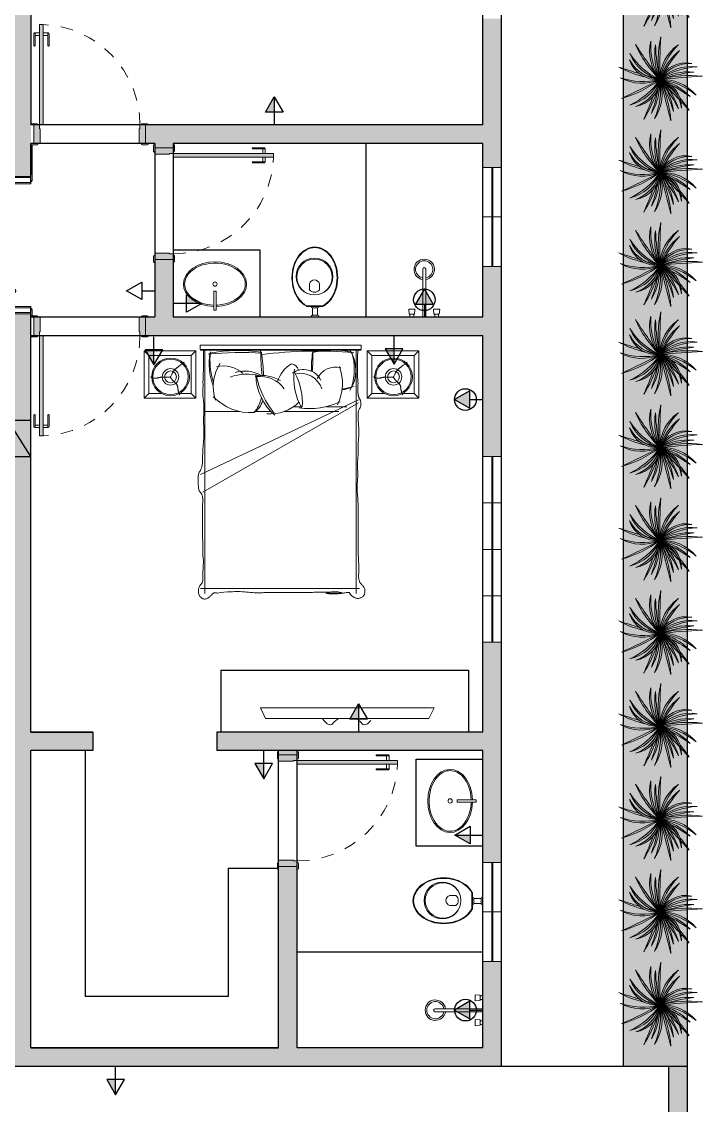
# Model space of a CAD drawing. Header units: inches. Extents: x 2 to 116, y 2 to 108.
# Drawn here: x 37.86 to 43.36, y 38.53 to 47.28 of the extents above; entities that cross this region are included whole.
import ezdxf

# ---------------------------------------------------------------- set-up
doc = ezdxf.new("R2010")
doc.units = ezdxf.units.IN
doc.header["$MEASUREMENT"] = 0
doc.linetypes.add('ACAD_ISO02W100', pattern=[15, 12, -3])
for name, color, linetype, lineweight in [('03.1 PAREDES', 250, 'Continuous', 25), ('04 ESQUADRIAS', 252, 'Continuous', 9), ('13 MOBÍLIA', 252, 'Continuous', 9), ('14 LOUÇAS - METAIS - BANCADAS', 252, 'Continuous', 9)]:
    doc.layers.add(name, color=color, linetype=linetype, lineweight=lineweight)
doc.layers.add('16.1 VEGETAÇÃO', color=7, linetype='Continuous', lineweight=9, true_color=0x87cb61)
doc.layers.add('PLANTA TUGS_TUES', color=7, linetype='Continuous')
doc.layers.add('TOMADAS', color=170, linetype='Continuous')

# ---------------------------------------------------------------- blocks, each defined once
blk = doc.blocks.new('PORTA 80 MADEIRA')
at = {"layer": '04 ESQUADRIAS'}
for p, q in [((-0.875, 0.01), (-0.915, 0.01)), ((-0.035, 0), (-0.05, 0)), ((-0.05, 0), (-0.05, -0.12)), ((-0.025, 0.01), (0.025, 0.01)), ((0, -0.15), (0, 0)), ((0.025, 0), (0, 0)), ((0.025, 0.01), (0.025, 0)), ((-0.925, 0), (-0.9, 0)), ((-0.9, 0), (-0.9, -0.15)), ((-0.85, 0), (-0.865, 0)), ((-0.85, -0.12), (-0.85, 0)), ((-0.925, -0.15), (-0.9, -0.15)), ((-0.875, -0.16), (-0.915, -0.16)), ((-0.865, -0.15), (-0.855, -0.15)), ((-0.855, -0.15), (-0.855, -0.12)), ((-0.855, -0.12), (-0.85, -0.12)), ((-0.045, -0.15), (-0.075, -0.15)), ((-0.075, -0.15), (-0.075, -0.96)), ((-0.05, -0.12), (-0.045, -0.12)), ((-0.045, -0.12), (-0.045, -0.15)), ((-0.045, -0.96), (-0.045, -0.15)), ((-0.045, -0.15), (-0.035, -0.15)), ((-0.025, -0.16), (0.025, -0.16)), ((0.025, -0.15), (0, -0.15)), ((0.025, -0.16), (0.025, -0.15)), ((-0.1215, -0.7923), (-0.1215, -0.8836)), ((-0.1115, -0.8923), (-0.1115, -0.7923)), ((-0.1115, -0.8723), (-0.075, -0.8723)), ((-0.0085, -0.8723), (-0.045, -0.8723)), ((-0.0085, -0.8923), (-0.0085, -0.7923)), ((0.0015, -0.7923), (0.0015, -0.8836)), ((-0.075, -0.8923), (-0.115, -0.8923)), ((-0.075, -0.96), (-0.045, -0.96)), ((-0.045, -0.8923), (-0.005, -0.8923))]:
    blk.add_line(p, q, dxfattribs=at)
for centre, radius, start, end in [((-0.915, 0), 0.01, 90, 180), ((-0.875, 0), 0.01, 0, 90), ((-0.025, 0), 0.01, 90, 180), ((-0.915, -0.15), 0.01, 180, 270), ((-0.875, -0.15), 0.01, 270, 0), ((-0.025, -0.15), 0.01, 180, 270), ((-0.1165, -0.7923), 0.005, 0, 180), ((-0.0035, -0.7923), 0.005, 0, 180), ((-0.1115, -0.883), 0.01, 176.47641, 249.80788), ((-0.0085, -0.883), 0.01, 290.19212, 3.52359)]:
    blk.add_arc(centre, radius, start, end, dxfattribs=at)
at = {"layer": '04 ESQUADRIAS', "linetype": 'ACAD_ISO02W100', "ltscale": 0.005}
blk.add_arc((-0.045, -0.1506), 0.81, 179.96071, 267.87776, dxfattribs=at)
blk = doc.blocks.new('JANELA 150')
at = {"layer": '04 ESQUADRIAS'}
for p, q in [((0, 0.15), (1.5, 0.15)), ((0, 0), (0, 0.15)), ((0.375, 0), (0.375, 0.15)), ((0.75, 0), (0.75, 0.15)), ((1.125, 0), (1.125, 0.15)), ((1.5, 0.15), (1.5, 0)), ((0, 0.08), (1.5, 0.08)), ((1.5, 0.07), (0, 0.07)), ((1.5, 0), (0, 0))]:
    blk.add_line(p, q, dxfattribs=at)
blk = doc.blocks.new('JANELA 80')
at = {"layer": '04 ESQUADRIAS'}
for p, q in [((0, 0.15), (0, 0)), ((0, 0.15), (0, 0)), ((0.8, 0.15), (0, 0.15)), ((0.4, 0.15), (0.4, 0)), ((0.8, 0.15), (0.8, 0)), ((0.8, 0.15), (0.8, 0)), ((0.8, 0.08), (0, 0.08)), ((0, 0.07), (0.8, 0.07)), ((0, 0), (0.8, 0))]:
    blk.add_line(p, q, dxfattribs=at)
blk = doc.blocks.new('PORTA CORRE 100X15')
at = {"layer": '04 ESQUADRIAS'}
for p, q in [((-0.7467, 0.1966), (0.2491, 0.1966)), ((-0.7467, 0.1966), (-0.7467, 0.1616)), ((0.1541, 0.2016), (0.2041, 0.2016)), ((0.1541, 0.1966), (0.1541, 0.2016)), ((0.1691, 0.2016), (0.1691, 0.2266)), ((0.1891, 0.2152), (0.1691, 0.2152)), ((0.1891, 0.2016), (0.1891, 0.2266)), ((0.2041, 0.1966), (0.2041, 0.2016)), ((0.2491, 0.1966), (0.2491, 0.1616)), ((-0.7467, 0.1616), (0.2491, 0.1616)), ((0, 0), (0, 0.15)), ((0, 0.15), (0.05, 0.15)), ((0.05, 0), (0.05, 0.15)), ((0.1541, 0.1566), (0.1541, 0.1616)), ((0.1541, 0.1566), (0.2041, 0.1566)), ((0.1691, 0.1566), (0.1691, 0.1316)), ((0.1891, 0.143), (0.1691, 0.143)), ((0.1891, 0.1566), (0.1891, 0.1316)), ((0.2041, 0.1566), (0.2041, 0.1616)), ((1.05, 0.15), (1.065, 0.15)), ((1.05, 0), (1.05, 0.15)), ((1.075, 0.16), (1.125, 0.16)), ((1.1, 0), (1.1, 0.15)), ((1.125, 0.15), (1.1, 0.15)), ((1.125, 0.16), (1.125, 0.15)), ((-0.025, -0.01), (-0.025, 0)), ((-0.025, 0), (0, 0)), ((0.05, 0), (0.035, 0)), ((1.05, 0), (1.065, 0)), ((1.125, 0), (1.1, 0)), ((1.125, -0.01), (1.125, 0)), ((0.025, -0.01), (-0.025, -0.01)), ((1.075, -0.01), (1.125, -0.01))]:
    blk.add_line(p, q, dxfattribs=at)
for centre, start, end in [((0.1791, 0.2266), 0.2372, 179.7628), ((0.1791, 0.1316), 180.2372, 359.7628), ((1.075, 0.15), 90, 180), ((0.025, 0), 270, 0), ((1.075, 0), 180, 270)]:
    blk.add_arc(centre, 0.01, start, end, dxfattribs=at)
blk = doc.blocks.new('CAMA CASA')
at = {"layer": '13 MOBÍLIA'}
for p, q in [((-0.6374, 1.9636), (0.6467, 1.9636)), ((-0.6117, 0.0381), (-0.6117, 2.0046)), ((0.6117, 0.0381), (0.6117, 2.0046)), ((-0.6304, 0.4637), (0.6274, 1.1849)), ((-0.6304, 0.4412), (0.6467, 1.0432)), ((-0.4702, 0.5335), (-0.0332, 0.5335)), ((0.0781, 0.5335), (0.1992, 0.5335)), ((0.3313, 0.5335), (0.6117, 0.5335)), ((-0.5364, 0.4954), (-0.371, 0.4954)), ((-0.1662, 0.4954), (-0.1111, 0.4954)), ((-0.6498, 0.0381), (0.6498, 0.0381))]:
    blk.add_line(p, q, dxfattribs=at)
blk.add_lwpolyline([(0.6208, 0.0381), (0.622, 0.0644), (0.6226, 0.086), (0.6229, 0.1066), (0.623, 0.1263), (0.623, 0.1449), (0.6229, 0.1626), (0.6228, 0.1793), (0.6229, 0.1949), (0.623, 0.2095), (0.6234, 0.223), (0.6238, 0.2356), (0.6242, 0.2472), (0.6247, 0.2579), (0.6252, 0.2678), (0.6255, 0.2768), (0.6258, 0.285), (0.6259, 0.2925), (0.626, 0.2994), (0.6259, 0.3059), (0.6258, 0.312), (0.6257, 0.318), (0.6257, 0.324), (0.6257, 0.3301), (0.6258, 0.3365), (0.6261, 0.3434), (0.6264, 0.3507), (0.6268, 0.3584), (0.6272, 0.3665), (0.6274, 0.3749), (0.6275, 0.3836), (0.6273, 0.3927), (0.6269, 0.402), (0.6261, 0.4116), (0.6251, 0.4215), (0.6239, 0.4317), (0.6227, 0.4424), (0.6214, 0.4535), (0.6203, 0.4651), (0.6194, 0.4772), (0.6188, 0.49), (0.6186, 0.5034), (0.6187, 0.5173), (0.619, 0.5316), (0.6195, 0.5463), (0.62, 0.5611), (0.6205, 0.5759), (0.6209, 0.5907), (0.621, 0.6054), (0.6209, 0.6197), (0.6205, 0.6339), (0.62, 0.6479), (0.6195, 0.662), (0.619, 0.6761), (0.6187, 0.6905), (0.6186, 0.7051), (0.6188, 0.7202), (0.6194, 0.7357), (0.6203, 0.7516), (0.6215, 0.7678), (0.6227, 0.784), (0.624, 0.8003), (0.6253, 0.8165), (0.6265, 0.8324), (0.6274, 0.8479), (0.6281, 0.8629), (0.6285, 0.8774), (0.6288, 0.8913), (0.629, 0.9046), (0.6292, 0.9172), (0.6295, 0.929), (0.63, 0.9401), (0.6306, 0.9504), (0.6316, 0.9598), (0.6328, 0.9684), (0.6343, 0.9763), (0.636, 0.9834), (0.6379, 0.9899), (0.64, 0.9957), (0.6422, 1.001), (0.6446, 1.0056), (0.647, 1.0099), (0.6495, 1.0137), (0.652, 1.0175), (0.6544, 1.0212), (0.6567, 1.0252), (0.6588, 1.0295), (0.6607, 1.0344), (0.6623, 1.04), (0.6635, 1.0465), (0.6644, 1.0537), (0.6651, 1.0617), (0.6654, 1.0702), (0.6656, 1.0791), (0.6655, 1.0884), (0.6653, 1.098), (0.665, 1.1076), (0.6645, 1.1172), (0.6639, 1.1267), (0.6632, 1.136), (0.6623, 1.1448), (0.6612, 1.1531), (0.6598, 1.1608), (0.6583, 1.1677), (0.6564, 1.1736), (0.6542, 1.1785), (0.6519, 1.1826), (0.6493, 1.1861), (0.6467, 1.1892), (0.644, 1.1921), (0.6414, 1.1951), (0.6389, 1.1983), (0.6365, 1.202), (0.6345, 1.2064), (0.6326, 1.2114), (0.6311, 1.2169), (0.6298, 1.223), (0.6288, 1.2294), (0.628, 1.2361), (0.6276, 1.2431), (0.6274, 1.2503), (0.6276, 1.2576), (0.6279, 1.265), (0.6284, 1.2725), (0.6289, 1.28), (0.6294, 1.2877), (0.6297, 1.2954), (0.6298, 1.4344), (0.6296, 1.4422), (0.629, 1.4501), (0.6281, 1.6881), (0.627, 1.6962), (0.6259, 1.7045), (0.6248, 1.713), (0.6238, 1.7218), (0.623, 1.7309), (0.6226, 1.7404), (0.6226, 1.7502), (0.623, 1.7603), (0.6236, 1.7706), (0.6244, 1.7809), (0.6253, 1.7911), (0.6261, 1.841), (0.6269, 1.8506), (0.6274, 1.8598), (0.6277, 1.8683), (0.6278, 1.8763), (0.6278, 1.8837), (0.6278, 1.8905), (0.628, 1.8968), (0.6285, 1.9025), (0.6293, 1.9077), (0.6306, 1.9124), (0.6325, 1.9166), (0.6349, 1.9204), (0.6377, 1.924), (0.6407, 1.9275), (0.6439, 1.9311), (0.6471, 1.9348), (0.6502, 1.9389), (0.6532, 1.9435), (0.6558, 1.9486), (0.6581, 1.9542), (0.6601, 1.9603), (0.6615, 1.9668), (0.6626, 1.9735), (0.663, 1.9804), (0.663, 1.9874), (0.6623, 1.9945), (0.661, 2.0015), (0.659, 2.0083), (0.6565, 2.0149), (0.6534, 2.0211), (0.6499, 2.0269), (0.6458, 2.0322), (0.6414, 2.0368), (0.6365, 2.0406), (0.6314, 2.0436), (0.6259, 2.0458), (0.6203, 2.0472), (0.6146, 2.0479), (0.6088, 2.0479), (0.6032, 2.0473), (0.5978, 2.0461), (0.5926, 2.0444), (0.5877, 2.0421), (0.5832, 2.0394), (0.5789, 2.0364), (0.5749, 2.0331), (0.5712, 2.0296), (0.5676, 2.0259), (0.5642, 2.0223), (0.5609, 2.0186), (0.5577, 2.015), (0.5546, 2.0116), (0.5515, 2.0085), (0.5483, 2.0056), (0.545, 2.0031), (0.5416, 2.0009), (0.538, 1.9993), (0.5341, 1.9982), (0.5299, 1.9977), (0.5255, 1.9977), (0.5208, 1.9981), (0.5159, 1.9988), (0.5109, 1.9998), (0.5057, 2.0008), (0.4872, 1.9944), (0.4292, 1.9905), (0.4157, 1.9901), (0.4017, 1.9894), (0.3872, 1.9888), (0.3722, 1.9882), (0.3568, 1.9878), (0.341, 1.9877), (0.3247, 1.988), (0.308, 1.9889), (0.2912, 1.9901), (0.2744, 1.9917), (0.2578, 1.9934), (0.2418, 1.9951), (0.2264, 1.9966), (0.2119, 1.9979), (0.1986, 1.9987), (0.1866, 1.9991), (0.1756, 1.999), (0.1653, 1.9985), (0.1554, 1.9978), (0.1457, 1.9969), (0.1357, 1.996), (-0.2474, 1.9952), (-0.2587, 1.9945), (-0.2711, 1.994), (-0.2845, 1.9937), (-0.2985, 1.9935), (-0.3131, 1.9934), (-0.3279, 1.9934), (-0.3428, 1.9933), (-0.3575, 1.9932), (-0.3719, 1.9928), (-0.3857, 1.9924), (-0.3988, 1.9918), (-0.4114, 1.9912), (-0.4233, 1.9906), (-0.4346, 1.9903), (-0.4453, 1.9902), (-0.4553, 1.9905), (-0.4647, 1.9912), (-0.4734, 1.9925), (-0.4817, 1.9942), (-0.4896, 1.9961), (-0.4973, 1.9982), (-0.3649, 2.0003), (-0.3726, 2.0022), (-0.3806, 2.0039), (-0.389, 2.0052), (-0.3979, 2.0059), (-0.4453, 2.0062), (-0.4549, 2.006), (-0.4646, 2.0055), (-0.4742, 2.0046), (-0.4836, 2.0035), (-0.4926, 2.0023), (-0.5012, 2.0009), (-0.5091, 1.9995), (-0.5164, 1.9981), (-0.523, 1.9968), (-0.529, 1.9957), (-0.5345, 1.9948), (-0.5393, 1.9943), (-0.5436, 1.9941), (-0.5473, 1.9945), (-0.5504, 1.9953), (-0.5531, 1.9967), (-0.5555, 1.9984), (-0.5576, 2.0006), (-0.5596, 2.0029), (-0.5615, 2.0055), (-0.5634, 2.0083), (-0.5655, 2.0111), (-0.5679, 2.0139), (-0.5704, 2.0167), (-0.5733, 2.0195), (-0.5763, 2.0222), (-0.5796, 2.0249), (-0.5831, 2.0275), (-0.5868, 2.0301), (-0.5907, 2.0325), (-0.5948, 2.0349), (-0.5992, 2.0371), (-0.6036, 2.0391), (-0.6083, 2.0407), (-0.6131, 2.0421), (-0.618, 2.043), (-0.6231, 2.0434), (-0.6283, 2.0433), (-0.6335, 2.0426), (-0.6388, 2.0413), (-0.6441, 2.0396), (-0.6492, 2.0374), (-0.6541, 2.0349), (-0.6587, 2.032), (-0.663, 2.0289), (-0.6669, 2.0256), (-0.6703, 2.0221), (-0.6731, 2.0184), (-0.6756, 2.0145), (-0.6775, 2.0105), (-0.6791, 2.0062), (-0.6802, 2.0017), (-0.681, 1.9969), (-0.6814, 1.9918), (-0.6814, 1.9864), (-0.6811, 1.9808), (-0.6804, 1.9752), (-0.6793, 1.9695), (-0.6778, 1.9639), (-0.676, 1.9586), (-0.6738, 1.9535), (-0.6712, 1.9488), (-0.6682, 1.9446), (-0.6649, 1.9408), (-0.6613, 1.9372), (-0.6577, 1.9338), (-0.654, 1.9302), (-0.6504, 1.9266), (-0.647, 1.9226), (-0.6438, 1.9183), (-0.641, 1.9134), (-0.6385, 1.908), (-0.6363, 1.9023), (-0.6345, 1.8964), (-0.633, 1.8903), (-0.6318, 1.8842), (-0.631, 1.8781), (-0.6304, 1.8721), (-0.6302, 1.8664), (-0.6301, 1.8608), (-0.6303, 1.8551), (-0.6306, 1.8492), (-0.6309, 1.8431), (-0.6312, 1.7964), (-0.6314, 1.7892), (-0.6315, 1.7811), (-0.6314, 1.7722), (-0.6311, 1.7625), (-0.6307, 1.7521), (-0.6302, 1.741), (-0.6296, 1.7293), (-0.629, 1.7171), (-0.6284, 1.7045), (-0.6277, 1.6915), (-0.6272, 1.4483), (-0.6266, 1.435), (-0.6261, 1.2904), (-0.6255, 1.2772), (-0.625, 1.2641), (-0.6243, 1.2513), (-0.6237, 1.239), (-0.6229, 1.2273), (-0.6221, 1.2161), (-0.6212, 1.2054), (-0.6203, 1.1952), (-0.6195, 1.1852), (-0.6188, 1.1753), (-0.6183, 1.1655), (-0.618, 1.1554), (-0.6181, 1.1452), (-0.6184, 1.1345), (-0.6191, 1.1235), (-0.6199, 1.1122), (-0.6208, 1.1007), (-0.6217, 1.089), (-0.6225, 1.0772), (-0.6231, 1.0653), (-0.6234, 1.0534), (-0.6235, 1.0416), (-0.6233, 1.0297), (-0.6229, 1.018), (-0.6224, 1.0062), (-0.6219, 0.9944), (-0.6215, 0.9826), (-0.6213, 0.9708), (-0.6213, 0.959), (-0.6217, 0.9471), (-0.6223, 0.9352), (-0.6231, 0.9234), (-0.624, 0.9117), (-0.625, 0.9003), (-0.6259, 0.8891), (-0.6267, 0.8782), (-0.6272, 0.8677), (-0.6275, 0.8577), (-0.6275, 0.848), (-0.6274, 0.8385), (-0.6272, 0.8292), (-0.627, 0.8199), (-0.6269, 0.8105), (-0.6269, 0.8009), (-0.6272, 0.791), (-0.6277, 0.7808), (-0.6285, 0.7701), (-0.6294, 0.7592), (-0.6303, 0.7479), (-0.6311, 0.7363), (-0.6319, 0.7245), (-0.6324, 0.7125), (-0.6326, 0.7003), (-0.6324, 0.688), (-0.6319, 0.6756), (-0.6311, 0.6631), (-0.6302, 0.6507), (-0.6292, 0.6384), (-0.6283, 0.6262), (-0.6274, 0.6143), (-0.6267, 0.6027), (-0.6262, 0.5914), (-0.626, 0.5806), (-0.626, 0.5702), (-0.6263, 0.5605), (-0.6269, 0.5514), (-0.6278, 0.5431), (-0.629, 0.5357), (-0.6304, 0.5292), (-0.6322, 0.5236), (-0.6341, 0.5188), (-0.6362, 0.5147), (-0.6384, 0.5109), (-0.6405, 0.5072), (-0.6426, 0.5036), (-0.6444, 0.4997), (-0.646, 0.4954), (-0.6472, 0.4904), (-0.6481, 0.485), (-0.6486, 0.4792), (-0.6489, 0.4733), (-0.6487, 0.4673), (-0.6483, 0.4615), (-0.6476, 0.4559), (-0.6465, 0.4508), (-0.6452, 0.4463), (-0.6436, 0.4422), (-0.6418, 0.4385), (-0.6399, 0.4351), (-0.638, 0.4317), (-0.6361, 0.4284), (-0.6343, 0.425), (-0.6326, 0.4213), (-0.6311, 0.4173), (-0.6297, 0.4131), (-0.6286, 0.4086), (-0.6276, 0.4039), (-0.6268, 0.3992), (-0.6261, 0.3945), (-0.6255, 0.3899), (-0.6251, 0.3854), (-0.6247, 0.381), (-0.6244, 0.3768), (-0.6243, 0.3725), (-0.6242, 0.3682), (-0.6242, 0.3637), (-0.6242, 0.3588), (-0.6243, 0.3536), (-0.6245, 0.3478), (-0.6247, 0.3415), (-0.625, 0.3347), (-0.6252, 0.3275), (-0.6254, 0.3201), (-0.6255, 0.3126), (-0.6255, 0.305), (-0.6254, 0.2976), (-0.6251, 0.2904), (-0.6246, 0.2835), (-0.6239, 0.2769), (-0.6232, 0.2703), (-0.6224, 0.2638), (-0.6217, 0.2572), (-0.6211, 0.2504), (-0.6205, 0.2433), (-0.6202, 0.2357), (-0.6201, 0.2275), (-0.6202, 0.2189), (-0.6205, 0.2098), (-0.6208, 0.2002), (-0.6211, 0.1903), (-0.6213, 0.18), (-0.6214, 0.1693), (-0.6213, 0.1584), (-0.621, 0.1472), (-0.6206, 0.1353), (-0.6204, 0.1227), (-0.6204, 0.1088), (-0.6209, 0.0935), (-0.6221, 0.0764), (-0.6242, 0.0572), (-0.6268, 0.0381)], dxfattribs=at)
blk.add_lwpolyline([(-0.6498, 0.0343), (0.6498, 0.0343), (0.6498, 0), (-0.6498, 0)], close=True, dxfattribs=at)
for centre, radius, start, end in [((0.0816, 0.2304), 0.3241, 84.77713, 135.47164), ((-0.2382, 0.2322), 0.4368, 0.94241, 49.26055), ((-0.5504, 0.0735), 0.7669, 13.53739, 38.30473), ((0.3013, 0.4093), 0.1607, 123.29648, 166.31515), ((0.4132, 0.3656), 0.2663, 138.03637, 167.06123), ((0.2359, 0.1126), 0.4316, 44.70035, 92.74111), ((-0.116, 0.3077), 0.3846, 153.49737, 200.69743), ((-0.2395, -0.0542), 0.565, 80.93942, 115.21906), ((0.3182, 0.4618), 0.4947, 175.85031, 208.95445), ((-0.5753, 0.2667), 0.4687, 350.80231, 31.34581), ((0.2013, 0.334), 0.3424, 326.54879, 18.54755), ((-0.3174, 0.2002), 0.2916, 146.16641, 212.49004), ((-0.9723, 2.404), 2.1048, 280.37605, 283.02517), ((-0.4829, 0.1444), 0.214, 93.87998, 115.06768), ((-0.1573, 0.4116), 0.1863, 199.16577, 281.95874), ((0.1677, 0.4979), 0.2468, 216.71453, 276.37267), ((-0.0991, 0.1919), 0.4965, 162.85913, 196.07365), ((-0.447, 0.3472), 0.1713, 256.50973, 332.29583), ((-0.1864, 0.352), 0.1561, 206.15787, 305.83294), ((-0.2103, 0.3587), 0.2423, 300.2878, 344.59824), ((0.1483, 0.5279), 0.2837, 238.73674, 281.33328), ((-0.0451, 0.1166), 0.615, 353.99516, 17.41585), ((0.0423, 0.1436), 0.5341, 351.25666, 20.07697), ((1.9229, 0.045), 2.185, 175.61459, 179.89372), ((-1.3777, 0.2076), 1.129, 352.44671, 0.06059), ((-0.0711, 0.2283), 0.0806, 201.67931, 257.8243), ((1.2692, 0.2449), 1.1307, 179.94785, 189.61979), ((-1.2891, 0.0516), 1.4495, 359.60408, 7.70691), ((0.2894, 0.4724), 0.2647, 239.74761, 286.63396), ((0.2691, 0.6305), 0.3979, 255.13657, 290.11085), ((0.4605, 0.3983), 0.2317, 227.12989, 284.27627), ((-0.2941, 3.5194), 3.473, 265.10279, 277.3599), ((-0.4276, 0.7277), 0.6895, 257.55299, 284.19388), ((0.3131, 2.5976), 2.5401, 266.32405, 276.09743), ((0.3418, 1.3791), 1.3363, 261.94004, 279.83985)]:
    blk.add_arc(centre, radius, start, end, dxfattribs=at)
blk = doc.blocks.new('CRIADO MUDO COM ABAJUR PEQUENO')
at = {"layer": '13 MOBÍLIA'}
for p, q in [((-0.4192, 0.3811), (-0.3811, 0.343)), ((-0.0381, 0.343), (0, 0.3811)), ((-0.4192, 0), (-0.3811, 0.0381)), ((0, 0), (-0.0381, 0.0381))]:
    blk.add_line(p, q, dxfattribs=at)
blk.add_lwpolyline([(0, 0), (0, 0.3811), (-0.4192, 0.3811), (-0.4192, 0)], close=True, dxfattribs=at)
for points in [[(-0.2118, 0.2088), (-0.2157, 0.216), (-0.2195, 0.2223), (-0.2233, 0.2277), (-0.227, 0.2324), (-0.2306, 0.2365), (-0.2342, 0.2402), (-0.2376, 0.2434), (-0.2409, 0.2463), (-0.244, 0.2491), (-0.2469, 0.2517), (-0.2497, 0.2541), (-0.2524, 0.2565), (-0.2548, 0.2589), (-0.2571, 0.2612), (-0.2592, 0.2635), (-0.2611, 0.2658), (-0.2628, 0.2682), (-0.2643, 0.2706), (-0.2657, 0.2731), (-0.267, 0.2756), (-0.268, 0.2781), (-0.269, 0.2806), (-0.2698, 0.2832), (-0.2705, 0.2858), (-0.2711, 0.2883), (-0.2716, 0.2909), (-0.272, 0.2934), (-0.2724, 0.296), (-0.2727, 0.2986), (-0.273, 0.3011), (-0.2733, 0.3037), (-0.2736, 0.3063), (-0.2739, 0.3088), (-0.2743, 0.3114), (-0.2747, 0.314), (-0.2752, 0.3167), (-0.2758, 0.3195), (-0.2764, 0.3224), (-0.2771, 0.3254), (-0.2779, 0.3285), (-0.2788, 0.3318), (-0.2798, 0.3351), (-0.2809, 0.3385), (-0.2822, 0.3418), (-0.2836, 0.3451), (-0.285, 0.3481), (-0.2867, 0.3509), (-0.2884, 0.3533)], [(-0.2876, 0.343), (-0.3811, 0.343), (-0.3811, 0.0381), (-0.0381, 0.0381), (-0.0381, 0.343), (-0.1403, 0.343)], [(-0.2093, 0.2154), (-0.2126, 0.2087), (-0.2157, 0.2027), (-0.2186, 0.1974), (-0.2213, 0.1927), (-0.2237, 0.1885), (-0.226, 0.1847), (-0.2281, 0.1812), (-0.2301, 0.178), (-0.232, 0.1749), (-0.2337, 0.172), (-0.2354, 0.1692), (-0.2371, 0.1665), (-0.2387, 0.1639), (-0.2403, 0.1614), (-0.242, 0.1589), (-0.2438, 0.1566), (-0.2456, 0.1542), (-0.2476, 0.152), (-0.2496, 0.1497), (-0.2518, 0.1475), (-0.254, 0.1453), (-0.2563, 0.1432), (-0.2587, 0.1411), (-0.2612, 0.139), (-0.2637, 0.1369), (-0.2664, 0.1348), (-0.2691, 0.1327), (-0.272, 0.1306), (-0.2751, 0.1284), (-0.2783, 0.1261), (-0.2817, 0.1238), (-0.2852, 0.1213), (-0.289, 0.1188), (-0.2931, 0.116), (-0.2974, 0.113), (-0.3021, 0.1096), (-0.3071, 0.1059), (-0.3126, 0.1016), (-0.3184, 0.0968), (-0.3247, 0.0914)], [(-0.2187, 0.2123), (-0.2114, 0.2117), (-0.2051, 0.2114), (-0.1994, 0.2112), (-0.1944, 0.2112), (-0.19, 0.2113), (-0.186, 0.2114), (-0.1823, 0.2115), (-0.1788, 0.2116), (-0.1754, 0.2116), (-0.1722, 0.2115), (-0.169, 0.2115), (-0.1659, 0.2114), (-0.1629, 0.2113), (-0.16, 0.2112), (-0.1571, 0.2111), (-0.1543, 0.2111), (-0.1515, 0.2112), (-0.1488, 0.2112), (-0.1462, 0.2114), (-0.1435, 0.2116), (-0.1409, 0.2118), (-0.1382, 0.2121), (-0.1356, 0.2124), (-0.1329, 0.2128), (-0.1303, 0.2133), (-0.1276, 0.2138), (-0.1248, 0.2143), (-0.1221, 0.2149), (-0.1193, 0.2156), (-0.1166, 0.2162), (-0.1138, 0.2169), (-0.111, 0.2177), (-0.1082, 0.2184), (-0.1054, 0.2192), (-0.1026, 0.2198), (-0.0996, 0.2204), (-0.0966, 0.2208), (-0.0934, 0.221), (-0.0901, 0.2209), (-0.0865, 0.2205), (-0.0828, 0.2198), (-0.0789, 0.2188), (-0.0748, 0.2176), (-0.0705, 0.2162), (-0.066, 0.2147), (-0.0615, 0.2131), (-0.0568, 0.2115), (-0.052, 0.21)]]:
    blk.add_lwpolyline(points, dxfattribs=at)
for radius in [0.1524, 0.1429, 0.0667, 0.0476]:
    blk.add_circle((-0.214, 0.2095), radius, dxfattribs=at)
blk = doc.blocks.new("TV 58''")
at = {"layer": '13 MOBÍLIA'}
for p, q in [((-0.6595, -0.062), (-0.702, -0.1474)), ((0.6595, -0.062), (-0.6595, -0.062)), ((-0.163, -0.0171), (-0.1909, -0.0457)), ((-0.1381, -0.0088), (-0.163, -0.0171)), ((-0.1268, -0.0118), (-0.1381, -0.0088)), ((-0.1064, -0.0352), (-0.1268, -0.0118)), ((-0.0734, -0.062), (-0.1064, -0.0352)), ((0.0716, -0.062), (0.1046, -0.0352)), ((0.1046, -0.0352), (0.125, -0.0118)), ((0.125, -0.0118), (0.1363, -0.0088)), ((0.1363, -0.0088), (0.1612, -0.0171)), ((0.1612, -0.0171), (0.1891, -0.0457)), ((0.1891, -0.0457), (0.2011, -0.062)), ((0.7016, -0.1474), (0.6595, -0.062)), ((-0.702, -0.1474), (0.7016, -0.1474))]:
    blk.add_line(p, q, dxfattribs=at)
blk = doc.blocks.new('VASO SANITARIO')
at = {"layer": '14 LOUÇAS - METAIS - BANCADAS'}
for p, q in [((-0.036, 0.2155), (-0.036, 0.2635)), ((-0.036, 0.2155), (-0.036, 0.2635)), ((0.044, 0.2635), (0.044, 0.2155)), ((0.044, 0.2635), (0.044, 0.2155)), ((-0.0633, 0.08), (0.0633, 0.08)), ((-0.0628, 0.0855), (0.063, 0.0855)), ((-0.02, 0.07), (0.02, 0.07)), ((-0.02, 0.07), (-0.02, 0.01)), ((-0.02, 0.01), (0.02, 0.01)), ((0.02, 0.07), (0.02, 0.01))]:
    blk.add_line(p, q, dxfattribs=at)
for points in [[(0.0633, 0.08, 0.01216), (0.0693, 0.0832, 0.106149), (0.1323, 0.1382, 0.085506), (0.1717, 0.2158, 0.075048), (0.1865, 0.3136, 0.075048), (0.1717, 0.4115, 0.085506), (0.1323, 0.489, 0.106149), (0.0693, 0.5441, 0.127424), (0.0015, 0.5617, 0.127424), (-0.0663, 0.5441, 0.106149), (-0.1293, 0.489, 0.085506), (-0.1688, 0.4115, 0.075048), (-0.1835, 0.3136)], [(0.063, 0.0855, 0.008048), (0.0669, 0.0875, 0.106149), (0.1283, 0.1412, 0.085506), (0.1669, 0.2173, 0.075048), (0.1815, 0.3136, 0.075048), (0.1669, 0.41, 0.085506), (0.1283, 0.486, 0.106149), (0.0669, 0.5397, 0.127424), (0.0015, 0.5567, 0.127424), (-0.0639, 0.5397, 0.106149), (-0.1253, 0.486, 0.085506), (-0.164, 0.41, 0.075048), (-0.1785, 0.3136)], [(-0.1835, 0.3136, 0.075048), (-0.1688, 0.2158, 0.085506), (-0.1293, 0.1382, 0.10416), (-0.0633, 0.08, 0.10416)], [(-0.1785, 0.3136, 0.075048), (-0.164, 0.2173, 0.085506), (-0.1253, 0.1412, 0.101413), (-0.0628, 0.0855, 0.101413)]]:
    blk.add_lwpolyline(points, format="xyb", dxfattribs=at)
for centre, radius in [((0.004, 0.3237), 0.1485), ((0.004, 0.3187), 0.1435)]:
    blk.add_circle(centre, radius, dxfattribs=at)
for centre, radius, start, end in [((0.004, 0.2545), 0.041, 12.68038, 167.31962), ((0.004, 0.2545), 0.041, 12.68038, 167.31962), ((0.004, 0.2455), 0.05, 216.8699, 323.1301), ((0.004, 0.2455), 0.05, 216.8699, 323.1301), ((-0.02, 0.08), 0.01, 180, 270), ((-0.02, 0), 0.01, 90, 180), ((0.02, 0.08), 0.01, 270, 360), ((0.02, 0), 0.01, 360, 90)]:
    blk.add_arc(centre, radius, start, end, dxfattribs=at)
blk = doc.blocks.new('CUBA COMUM BANH. GRANDE')
at = {"layer": '14 LOUÇAS - METAIS - BANCADAS'}
for p, q in [((-0.2076, -0.0097), (-0.2076, 0.0097)), ((-0.2076, 0.0097), (-0.054, 0.0097)), ((-0.054, 0.0097), (-0.054, -0.0097)), ((-0.054, -0.0097), (-0.2076, -0.0097))]:
    blk.add_line(p, q, dxfattribs=at)
blk.add_circle((-0.2652, 0), 0.017, dxfattribs=at)
blk.add_ellipse((-0.2652, 0), major_axis=(0, -0.255), ratio=0.705882, start_param=1.608774, end_param=7.816004, dxfattribs=at)
blk.add_open_spline([(-0.0955, 0.0097), (-0.0978, 0.08), (-0.1219, 0.1488), (-0.1901, 0.2265), (-0.2278, 0.245), (-0.2652, 0.245), (-0.3018, 0.245), (-0.3386, 0.2273), (-0.413, 0.1453), (-0.4393, 0.0617), (-0.4301, -0.1012), (-0.3947, -0.1775), (-0.2967, -0.2538), (-0.2364, -0.2544), (-0.1376, -0.1804), (-0.1015, -0.1049), (-0.0957, -0.0189), (-0.0955, -0.0143), (-0.0954, -0.0097)], degree=3, knots=[4.751655, 4.751655, 4.751655, 4.751655, 5.606074, 5.606074, 6.283185, 6.283185, 6.283185, 6.944976, 6.944976, 7.933832, 7.933832, 8.922689, 8.922689, 9.911546, 9.911546, 10.900403, 10.900403, 10.956555, 10.956555, 10.956555, 10.956555], dxfattribs=at)
blk = doc.blocks.new('CHUVEIRO AF E AQ')
at = {"layer": '14 LOUÇAS - METAIS - BANCADAS'}
for p, q in [((-0.0122, 0.38), (-0.0122, 0)), ((0.0122, 0.38), (0.0122, 0)), ((-0.1252, 0.0574), (-0.0754, 0.0575)), ((-0.1218, 0.0175), (-0.1252, 0.0574)), ((-0.1218, 0.0175), (-0.0782, 0.0175)), ((-0.115, 0.0175), (-0.115, 0.0004)), ((-0.085, 0.0175), (-0.085, 0.0004)), ((-0.0782, 0.0175), (-0.0754, 0.0575)), ((0.0782, 0.0175), (0.0754, 0.0575)), ((0.1252, 0.0574), (0.0754, 0.0575)), ((0.1218, 0.0175), (0.0782, 0.0175)), ((0.085, 0.0175), (0.085, 0.0004)), ((0.115, 0.0175), (0.115, 0.0004)), ((0.1218, 0.0175), (0.1252, 0.0574))]:
    blk.add_line(p, q, dxfattribs=at)
for centre, radius, start, end in [((0, 0.3778), 0.0825, 278.48007, 261.51993), ((0, 0.3778), 0.0693, 280.11803, 259.88197), ((0, 0.38), 0.0122, 0, 180)]:
    blk.add_arc(centre, radius, start, end, dxfattribs=at)
blk = doc.blocks.new('VEGETAÇAO 02')
at = {"layer": '16.1 VEGETAÇÃO'}
blk.add_circle((0, 0), 0.000151, dxfattribs=at)
for centre, radius, start, end in [((0.6318, 0.6464), 0.9039, 203.65963, 225.64738), ((5.1441, 3.7661), 6.3754, 213.1083, 216.20694), ((0.2754, 0.2267), 0.3567, 166.38548, 219.4367), ((0.483, 0.2743), 0.5554, 176.24948, 209.58142), ((0.4476, 0.1954), 0.4884, 170.05737, 203.55854), ((1.3855, 0.3075), 1.4192, 181.12172, 192.50583), ((0.8912, 0.1519), 0.904, 167.68199, 189.66593), ((6.3753, 0.0256), 6.3754, 177.12996, 180.22861), ((0.3566, -0.0098), 0.3567, 125.35788, 178.40924), ((0.5444, -0.1101), 0.5554, 135.22188, 168.55389), ((0.0897, 0.3452), 0.3567, 202.36381, 255.41506), ((0.2297, 0.5057), 0.5554, 212.22782, 245.55976), ((0.4659, -0.1465), 0.4884, 129.02978, 162.53102), ((1.2471, -0.6775), 1.4192, 140.09413, 151.47826), ((0.0918, 0.8992), 0.9039, 242.17371, 256.45098), ((1.6799, 6.1501), 6.3754, 251.62238, 253.18732), ((-0.0224, 0.232), 0.2329, 198.29913, 275.53943), ((0.0202, 0.297), 0.2977, 207.65066, 266.07616), ((0.2115, -0.0984), 0.2332, 77.93599, 155.01174), ((0.246, -0.1677), 0.2977, 87.26503, 145.69074), ((0.2525, -0.252), 0.3567, 81.97817, 135.02965), ((0.3201, -0.4539), 0.5554, 91.84218, 125.17428), ((-0.1448, 0.326), 0.3567, 240.87789, 293.92913), ((-0.1352, 0.5387), 0.5554, 250.7419, 284.07382), ((1.6799, 6.1501), 6.3754, 253.6156, 254.72102), ((0.1909, 0.2285), 0.2977, 216.81001, 230.09776), ((0.0918, 0.8992), 0.9039, 262.27198, 264.16144), ((0.238, -0.4265), 0.4884, 85.65007, 119.15142), ((0.441, -1.349), 1.4192, 96.71442, 108.09859), ((4.8263, -4.1656), 6.3754, 138.56552, 139.20101), ((0.2381, -0.872), 0.9039, 83.27399, 105.26185), ((0.6468, -6.3425), 6.3754, 92.72266, 95.82132), ((0.0205, -0.3561), 0.3567, 40.22092, 93.27251), ((-0.546, 0.7203), 0.9039, 285.16402, 307.15178), ((-2.9648, 5.644), 6.3754, 294.61269, 297.71133), ((-0.3282, 0.1397), 0.3567, 283.8682, 336.91957), ((-0.4662, 0.3019), 0.5554, 293.7322, 327.0642), ((-0.2908, 0.0639), 0.2977, 289.15505, 347.58072), ((-0.2329, 0.0125), 0.2332, 279.82602, 356.90179), ((-0.8876, 0.1706), 0.9039, 327.12525, 343.72458), ((-0.4877, -0.0257), 0.4884, 329.50133, 3.00262), ((-1.4053, 0.1986), 1.4192, 340.56568, 350.00023), ((-0.3374, -0.1156), 0.3567, 325.82943, 18.88091), ((-0.5485, -0.0873), 0.5554, 335.69343, 9.02551), ((-5.9784, 2.2146), 6.3754, 338.8993, 339.67256), ((-6.1066, -1.8314), 6.3754, 13.59432, 16.69298), ((-0.3194, -0.3696), 0.4884, 49.00591, 49.15295), ((-0.0567, -0.2262), 0.2332, 358.80765, 75.88362), ((-0.0635, -0.5518), 0.5554, 50.08493, 83.4171), ((-0.1064, -0.4767), 0.4884, 43.89282, 77.39425), ((-0.1183, -0.2732), 0.2977, 8.13669, 66.56254), ((-0.3739, -0.3142), 0.4884, 6.52173, 40.02309), ((-1.2416, -0.6875), 1.4192, 17.58608, 28.97025), ((-0.8114, -0.3983), 0.9039, 4.14565, 26.1335), ((-0.5694, -1.3), 1.4192, 54.95717, 66.34137), ((-0.5231, -0.7372), 0.9039, 43.14957, 54.63162), ((-4.4929, -4.5232), 6.3754, 43.15153, 45.1911), ((-1.1194, -0.8773), 1.4221, 26.72169, 35.97091), ((-0.3194, -0.3696), 0.4884, 15.65152, 40.72002), ((-5.9784, 2.2146), 6.3754, 336.57392, 338.38477), ((-0.5231, -0.7372), 0.9039, 32.64378, 40.58503), ((-4.4929, -4.5232), 6.3754, 42.09245, 42.98121)]:
    blk.add_arc(centre, radius, start, end, dxfattribs=at)
blk = doc.blocks.new('TUG MÉDIA 120CM_')
at = {"layer": 'TOMADAS', "ltscale": 0.5}
h = blk.add_hatch(color=256, dxfattribs=at)
h.dxf.hatch_style = 1
h.paths.add_polyline_path([(0.2454, 0), (0.1227, 0), (0.1227, -0.0709)])
for p, q in [((0.1227, 0), (0.0181, 0)), ((0.2454, 0), (0.1227, 0))]:
    blk.add_line(p, q, dxfattribs=at)
blk.add_lwpolyline([(0.1227, -0.0709), (0.2454, 0), (0.1227, 0.0709), (0.1227, -0.0709)], dxfattribs=at)
blk = doc.blocks.new('TUG BAIXA 30CM_')
at = {"layer": 'TOMADAS', "ltscale": 0.5}
blk.add_line((0.1046, 0), (0, 0), dxfattribs=at)
blk.add_lwpolyline([(0.1046, -0.0709), (0.2273, 0), (0.1046, 0.0709), (0.1046, -0.0709)], dxfattribs=at)
blk = doc.blocks.new('TUG ALTA 220CM_')
at = {"layer": 'TOMADAS', "ltscale": 0.5}
h = blk.add_hatch(color=256, dxfattribs=at)
h.dxf.hatch_style = 1
h.paths.add_polyline_path([(0.1227, -0.0709), (0.2454, 0), (0.1227, 0.0709)])
blk.add_line((0.1227, 0), (0.0181, 0), dxfattribs=at)
blk.add_lwpolyline([(0.1227, -0.0709), (0.2454, 0), (0.1227, 0.0709), (0.1227, -0.0709)], dxfattribs=at)

msp = doc.modelspace()

# ---------------------------------------------------------------- hatches: boundary and pattern name
at = {"layer": '03.1 PAREDES', "true_color": 0xe29d6e}
h = msp.add_hatch(color=33, dxfattribs=at)
h.dxf.hatch_style = 1
h.paths.add_polyline_path([(38.0344, 47.2515), (38.0044, 47.2515), (38.0044, 46.4415), (38.0344, 46.4415)])
h = msp.add_hatch(color=33, dxfattribs=at)
h.dxf.hatch_style = 1
h.paths.add_polyline_path([(38.0094, 46.4115), (38.0044, 46.4115), (38.0044, 46.4415), (37.9944, 46.4415), (37.9594, 46.4415), (37.9594, 46.2915), (38.0094, 46.2915)])
h = msp.add_hatch(color=33, dxfattribs=at)
h.dxf.hatch_style = 1
h.paths.add_polyline_path([(38.8594, 46.4415), (38.8144, 46.4415), (38.8144, 46.4115), (38.8094, 46.4115), (38.8094, 46.2915), (38.8244, 46.2915), (38.8594, 46.2915)])
h = msp.add_hatch(color=33, dxfattribs=at)
h.dxf.hatch_style = 1
h.paths.add_polyline_path([(38.9344, 46.2565), (38.9344, 46.2065), (39.0543, 46.2065), (39.0543, 46.2115), (39.0843, 46.2115), (39.0843, 46.2215), (39.0844, 46.2565)])
h.paths.add_polyline_path([(39.8943, 46.2115), (39.0844, 46.2115), (39.0844, 46.1815), (39.8943, 46.1815)])
h.paths.add_polyline_path([(39.0844, 45.4015), (39.0543, 45.4015), (39.0543, 45.4065), (38.9344, 45.4065), (38.9344, 45.3565), (39.0844, 45.3565)])
h = msp.add_hatch(color=33, dxfattribs=at)
h.dxf.hatch_style = 1
h.paths.add_polyline_path([(38.0094, 44.7715), (38.0044, 44.7715), (38.0044, 44.7415), (37.9944, 44.7415), (37.9594, 44.7415), (37.9594, 44.8915), (38.0094, 44.8915)])
h = msp.add_hatch(color=33, dxfattribs=at)
h.dxf.hatch_style = 1
h.paths.add_polyline_path([(38.8594, 44.7415), (38.8144, 44.7415), (38.8144, 44.7715), (38.8094, 44.7715), (38.8094, 44.8915), (38.8244, 44.8915), (38.8594, 44.8915)])
h = msp.add_hatch(color=33, dxfattribs=at)
h.dxf.hatch_style = 1
h.paths.add_polyline_path([(38.0344, 43.9315), (38.0044, 43.9315), (38.0044, 44.7415), (38.0344, 44.7415)])
h = msp.add_hatch(color=33, dxfattribs=at)
h.dxf.hatch_style = 1
h.paths.add_polyline_path([(39.9344, 41.3565), (39.9344, 41.3065), (40.0543, 41.3065), (40.0543, 41.3115), (40.0843, 41.3115), (40.0843, 41.3215), (40.0844, 41.3565)])
h.paths.add_polyline_path([(40.8943, 41.3115), (40.0844, 41.3115), (40.0844, 41.2815), (40.8943, 41.2815)])
h.paths.add_polyline_path([(40.0844, 40.5015), (40.0543, 40.5015), (40.0543, 40.5065), (39.9344, 40.5065), (39.9344, 40.4565), (40.0844, 40.4565)])
at = {"layer": 'PLANTA TUGS_TUES'}
h = msp.add_hatch(dxfattribs=at)
h.set_pattern_fill('GRASS', color=256, scale=0.0075)
h.set_pattern_definition([(90, (1897.89397, 1251.22772), (-0.134703842, 0.134703842), [0.03571875, -0.233688934]), (45, (1897.89397, 1251.22772), (-0.134703842, 0.134703842), [0.03571875, -0.15478125]), (135, (1897.89397, 1251.22772), (-0.134703842, -0.134703842), [0.03571875, -0.15478125])])
h.paths.add_polyline_path([(42.7196, 50.8415), (43.2344, 50.8415), (43.2344, 38.8415), (42.7196, 38.8415)])
h = msp.add_hatch(color=256, dxfattribs=at)
h.dxf.hatch_style = 1
h.paths.add_polyline_path([(37.9344, 49.6415), (41.5844, 49.6415), (41.5844, 48.7989), (41.7344, 48.7989), (41.7344, 49.7915), (37.7844, 49.7915), (37.7844, 46.4415), (37.9344, 46.4415), (37.9344, 46.4515)])
at = {"layer": 'PLANTA TUGS_TUES', "true_color": 0xe29d6e}
h = msp.add_hatch(color=33, dxfattribs=at)
h.dxf.hatch_style = 1
h.paths.add_polyline_path([(38.0344, 47.2515), (38.0044, 47.2515), (38.0044, 46.4415), (38.0344, 46.4415)])
at = {"layer": 'PLANTA TUGS_TUES'}
h = msp.add_hatch(color=256, dxfattribs=at)
h.dxf.hatch_style = 1
h.paths.add_polyline_path([(41.7344, 47.2989), (41.5844, 47.2989), (41.5844, 46.4415), (41.5844, 46.0989), (41.7344, 46.0989)])
h = msp.add_hatch(color=256, dxfattribs=at)
h.dxf.hatch_style = 1
h.paths.add_polyline_path([(33.3844, 46.2915), (34.6651, 46.2915), (34.6651, 46.4415), (33.2344, 46.4415), (33.2344, 38.9915), (33.3844, 38.9915)])
h.paths.add_polyline_path([(37.9344, 46.2915), (37.7844, 46.2915), (37.7844, 46.0265), (37.9344, 46.0265), (37.9344, 46.0515)])
h.paths.add_polyline_path([(37.9344, 46.4415), (36.6651, 46.4415), (36.6651, 46.2915), (37.7844, 46.2915), (37.9344, 46.2915)])
h = msp.add_hatch(color=256, dxfattribs=at)
h.dxf.hatch_style = 1
h.paths.add_polyline_path([(37.9344, 46.4415), (37.7594, 46.4415), (37.7594, 46.2915), (37.7844, 46.2915), (37.9344, 46.2915)])
h = msp.add_hatch(color=256, dxfattribs=at)
h.dxf.hatch_style = 1
h.paths.add_polyline_path([(37.9344, 44.9165), (37.7844, 44.9165), (37.7844, 38.9915), (37.9344, 38.9915)])
h.paths.add_polyline_path([(37.9444, 46.2815), (37.9344, 46.2815), (37.9344, 46.2915), (37.7844, 46.2915), (37.7844, 46.2815), (37.7744, 46.2815), (37.7744, 46.0415), (37.7844, 46.0415), (37.7844, 46.0165), (37.9344, 46.0165), (37.9344, 46.0415), (37.9444, 46.0415)])
h.paths.add_polyline_path([(38.9344, 46.4415), (38.8594, 46.4415), (38.8594, 46.2915), (38.8844, 46.2915), (38.9344, 46.2915)])
h.paths.add_polyline_path([(39.0843, 46.2815), (39.0844, 46.2915), (38.9344, 46.2915), (38.9344, 46.2565), (39.0843, 46.2565)])
h.paths.add_polyline_path([(41.5844, 46.4415), (38.9344, 46.4415), (38.9344, 46.2915), (41.5844, 46.2915)])
at = {"layer": 'PLANTA TUGS_TUES', "true_color": 0xe29d6e}
h = msp.add_hatch(color=33, dxfattribs=at)
h.dxf.hatch_style = 1
h.paths.add_polyline_path([(38.0094, 46.4115), (38.0044, 46.4115), (38.0044, 46.4415), (37.9944, 46.4415), (37.9594, 46.4415), (37.9594, 46.2915), (38.0094, 46.2915)])
h = msp.add_hatch(color=33, dxfattribs=at)
h.dxf.hatch_style = 1
h.paths.add_polyline_path([(38.8594, 46.4415), (38.8144, 46.4415), (38.8144, 46.4115), (38.8094, 46.4115), (38.8094, 46.2915), (38.8244, 46.2915), (38.8594, 46.2915)])
h = msp.add_hatch(color=33, dxfattribs=at)
h.dxf.hatch_style = 1
h.paths.add_polyline_path([(38.9344, 46.2565), (38.9344, 46.2065), (39.0543, 46.2065), (39.0543, 46.2115), (39.0843, 46.2115), (39.0843, 46.2215), (39.0844, 46.2565)])
h.paths.add_polyline_path([(39.8943, 46.2115), (39.0844, 46.2115), (39.0844, 46.1815), (39.8943, 46.1815)])
h.paths.add_polyline_path([(39.0844, 45.4015), (39.0543, 45.4015), (39.0543, 45.4065), (38.9344, 45.4065), (38.9344, 45.3565), (39.0844, 45.3565)])
at = {"layer": 'PLANTA TUGS_TUES'}
h = msp.add_hatch(color=256, dxfattribs=at)
h.dxf.hatch_style = 1
h.paths.add_polyline_path([(39.0844, 45.3565), (38.9344, 45.3565), (38.9344, 44.8915), (39.0844, 44.8915)])
h = msp.add_hatch(color=256, dxfattribs=at)
h.dxf.hatch_style = 1
h.paths.add_polyline_path([(41.7344, 45.2989), (41.5844, 45.2989), (41.5844, 44.8915), (41.5844, 43.7657), (41.7344, 43.7657)])
at = {"layer": 'PLANTA TUGS_TUES', "true_color": 0xe29d6e}
h = msp.add_hatch(color=33, dxfattribs=at)
h.dxf.hatch_style = 1
h.paths.add_polyline_path([(38.0094, 44.7715), (38.0044, 44.7715), (38.0044, 44.7415), (37.9944, 44.7415), (37.9594, 44.7415), (37.9594, 44.8915), (38.0094, 44.8915)])
h = msp.add_hatch(color=33, dxfattribs=at)
h.dxf.hatch_style = 1
h.paths.add_polyline_path([(38.8594, 44.7415), (38.8144, 44.7415), (38.8144, 44.7715), (38.8094, 44.7715), (38.8094, 44.8915), (38.8244, 44.8915), (38.8594, 44.8915)])
at = {"layer": 'PLANTA TUGS_TUES'}
h = msp.add_hatch(color=256, dxfattribs=at)
h.dxf.hatch_style = 1
h.paths.add_polyline_path([(41.5844, 44.8915), (38.8594, 44.8915), (38.8594, 44.7415), (41.5844, 44.7415)])
at = {"layer": 'PLANTA TUGS_TUES', "true_color": 0xe29d6e}
h = msp.add_hatch(color=33, dxfattribs=at)
h.dxf.hatch_style = 1
h.paths.add_polyline_path([(38.0344, 43.9315), (38.0044, 43.9315), (38.0044, 44.7415), (38.0344, 44.7415)])
at = {"layer": 'PLANTA TUGS_TUES'}
h = msp.add_hatch(color=256, dxfattribs=at)
h.dxf.hatch_style = 1
h.paths.add_polyline_path([(41.7344, 42.2657), (41.5844, 42.2657), (41.5844, 40.4887), (41.7344, 40.4887)])
h = msp.add_hatch(color=256, dxfattribs=at)
h.dxf.hatch_style = 1
h.paths.add_polyline_path([(38.4344, 41.5415), (37.9344, 41.5415), (37.9344, 41.3915), (38.4344, 41.3915)])
h = msp.add_hatch(color=256, dxfattribs=at)
h.dxf.hatch_style = 1
h.paths.add_polyline_path([(40.0843, 41.3815), (40.0844, 41.3915), (39.9344, 41.3915), (39.9344, 41.3565), (40.0843, 41.3565)])
h.paths.add_polyline_path([(41.5844, 41.5415), (39.4344, 41.5415), (39.4344, 41.3915), (41.5844, 41.3915)])
at = {"layer": 'PLANTA TUGS_TUES', "true_color": 0xe29d6e}
h = msp.add_hatch(color=33, dxfattribs=at)
h.dxf.hatch_style = 1
h.paths.add_polyline_path([(39.9344, 41.3565), (39.9344, 41.3065), (40.0543, 41.3065), (40.0543, 41.3115), (40.0843, 41.3115), (40.0843, 41.3215), (40.0844, 41.3565)])
h = msp.add_hatch(color=33, dxfattribs=at)
h.dxf.hatch_style = 1
h.paths.add_polyline_path([(40.8943, 41.3115), (40.0844, 41.3115), (40.0844, 41.2815), (40.8943, 41.2815)])
h = msp.add_hatch(color=33, dxfattribs=at)
h.dxf.hatch_style = 1
h.paths.add_polyline_path([(40.0844, 40.5015), (40.0543, 40.5015), (40.0543, 40.5065), (39.9344, 40.5065), (39.9344, 40.4565), (40.0844, 40.4565)])
at = {"layer": 'PLANTA TUGS_TUES'}
h = msp.add_hatch(color=256, dxfattribs=at)
h.dxf.hatch_style = 1
h.paths.add_polyline_path([(40.0844, 40.4565), (39.9344, 40.4565), (39.9344, 38.9915), (40.0844, 38.9915)])
h = msp.add_hatch(color=256, dxfattribs=at)
h.dxf.hatch_style = 1
h.paths.add_polyline_path([(41.7344, 39.6887), (41.5844, 39.6887), (41.5844, 38.9915), (41.7344, 38.9915)])
h = msp.add_hatch(color=256, dxfattribs=at)
h.dxf.hatch_style = 1
h.paths.add_polyline_path([(41.7344, 38.9835), (41.7344, 38.9915), (37.7594, 38.9915), (37.7594, 38.8415), (37.7844, 38.8415), (38.6968, 38.8415), (41.7344, 38.8415)])
h = msp.add_hatch(color=256, dxfattribs=at)
h.dxf.hatch_style = 1
h.paths.add_polyline_path([(43.2344, 38.8415), (43.0844, 38.8415), (43.0844, 34.3415), (43.2344, 34.3415)])

# ---------------------------------------------------------------- linework, layer by layer
for p, q in [((43.2344, 32.8415), (43.2344, 52.8415)), ((41.7344, 38.8415), (41.7344, 49.7915)), ((37.9344, 49.6415), (37.9344, 46.4415)), ((41.5844, 46.4415), (41.5844, 49.6415)), ((41.5844, 46.4415), (37.9344, 46.4415)), ((37.9344, 45.9765), (37.9344, 46.2915)), ((38.9344, 46.2915), (37.9344, 46.2915)), ((38.9344, 46.2915), (38.9344, 44.8915)), ((41.5844, 46.2915), (39.0844, 46.2915)), ((39.0844, 46.2915), (39.0844, 44.8915)), ((41.5844, 44.8915), (41.5844, 46.2915)), ((37.9344, 41.5415), (37.9344, 44.9765)), ((37.9344, 44.8915), (38.9344, 44.8915)), ((39.0844, 44.8915), (41.5844, 44.8915)), ((37.9344, 44.7415), (41.5844, 44.7415)), ((41.5844, 41.5415), (41.5844, 44.7415)), ((38.4344, 41.5415), (37.9344, 41.5415)), ((38.4344, 41.5415), (38.4344, 41.3915)), ((41.5844, 41.5415), (39.4344, 41.5415)), ((39.4344, 41.5415), (39.4344, 41.3915)), ((37.9344, 38.9915), (37.9344, 41.3915)), ((38.4344, 41.3915), (37.9344, 41.3915)), ((39.9344, 41.3915), (39.4344, 41.3915)), ((39.9344, 38.9915), (39.9344, 41.3915)), ((40.0844, 38.9915), (40.0844, 41.3915)), ((41.5844, 41.3915), (40.0844, 41.3915)), ((41.5844, 38.9915), (41.5844, 41.3915)), ((39.5286, 40.4415), (39.9243, 40.4415)), ((37.9344, 38.9915), (39.9344, 38.9915)), ((41.5844, 38.9915), (40.0844, 38.9915)), ((41.7344, 38.9915), (41.7344, 38.9915)), ((43.2344, 38.8415), (33.2344, 38.8415)), ((43.0844, 34.3415), (43.0844, 38.8415))]:
    msp.add_line(p, q)
at = {"layer": '03.1 PAREDES', "color": 18, "true_color": 0x000000}
msp.add_lwpolyline([(37.9344, 43.7666), (37.9344, 44.0572), (37.7499, 44.0572), (37.7499, 43.7666), (37.9344, 43.7666), (37.7499, 44.0572), (37.7499, 44.1072)], dxfattribs=at)
at = {"layer": '13 MOBÍLIA'}
for p, q in [((38.3739, 41.3915), (38.3739, 39.4088)), ((39.5286, 39.4088), (39.5286, 40.4415)), ((38.3739, 39.4088), (39.5286, 39.4088))]:
    msp.add_line(p, q, dxfattribs=at)
at = {"layer": 'PLANTA TUGS_TUES'}
for p, q in [((43.2344, 32.8415), (43.2344, 52.8415)), ((42.7196, 38.8415), (42.7196, 50.8415)), ((41.7344, 38.8415), (41.7344, 49.7915)), ((37.9344, 49.6415), (37.9344, 46.4415)), ((41.5844, 46.4415), (41.5844, 49.6415)), ((41.5844, 46.4415), (37.9344, 46.4415)), ((38.9344, 46.2915), (37.9344, 46.2915)), ((37.9444, 46.0415), (37.9444, 46.2815)), ((38.9344, 46.2915), (38.9344, 44.8915)), ((41.5844, 46.2915), (39.0844, 46.2915)), ((39.0844, 46.2915), (39.0844, 44.8915)), ((40.6383, 46.2915), (40.6383, 44.8915)), ((41.5844, 44.8915), (41.5844, 46.2915)), ((39.7859, 45.4302), (39.0844, 45.4302)), ((39.0844, 45.4302), (39.0844, 44.8915)), ((39.7859, 44.8915), (39.7859, 45.4302)), ((37.9344, 41.5415), (37.9344, 44.9665)), ((37.9344, 44.8915), (38.9344, 44.8915)), ((39.0844, 44.8915), (41.5844, 44.8915)), ((37.9344, 44.7415), (41.5844, 44.7415)), ((41.5844, 41.5415), (41.5844, 44.7415)), ((39.4666, 42.0415), (41.4666, 42.0415)), ((39.4666, 42.0415), (39.4666, 41.5415)), ((41.4666, 42.0415), (41.4666, 41.5415)), ((37.9344, 41.5415), (38.4344, 41.5415)), ((38.4344, 41.5415), (38.4344, 41.3915)), ((41.5844, 41.5415), (39.4344, 41.5415)), ((39.4344, 41.5415), (39.4344, 41.3915)), ((37.9344, 38.9915), (37.9344, 41.3915)), ((38.4344, 41.3915), (37.9344, 41.3915)), ((38.3739, 41.3915), (38.3739, 39.4088)), ((41.5844, 41.3915), (39.4344, 41.3915)), ((39.9344, 38.9915), (39.9344, 41.3915)), ((40.0844, 38.9915), (40.0844, 41.3915)), ((41.5844, 38.9915), (41.5844, 41.3915)), ((41.0457, 40.62), (41.0457, 41.3215)), ((41.0457, 41.3215), (41.5844, 41.3215)), ((41.5844, 40.62), (41.0457, 40.62)), ((39.5286, 39.4088), (39.5286, 40.4415)), ((39.5286, 40.4415), (39.9243, 40.4415)), ((40.0844, 39.7676), (41.5844, 39.7676)), ((38.3739, 39.4088), (39.5286, 39.4088)), ((39.9344, 38.9915), (37.9344, 38.9915)), ((41.5844, 38.9915), (40.0844, 38.9915)), ((43.2344, 38.8415), (33.2344, 38.8415)), ((43.0844, 34.3415), (43.0844, 38.8415))]:
    msp.add_line(p, q, dxfattribs=at)
at = {"layer": 'TOMADAS'}
for centre in [(41.1108, 45.0307), (41.4422, 44.2254), (41.4431, 39.2971)]:
    msp.add_circle(centre, 0.0875, dxfattribs=at)

# ---------------------------------------------------------------- block references
at = {"layer": '04 ESQUADRIAS'}
for name, p, rotation in [('PORTA 80 MADEIRA', (37.9594, 46.2915), 180), ('PORTA 80 MADEIRA', (38.9343, 46.2565), 89.99999999999999), ('PORTA CORRE 100X15', (37.9344, 44.9265), 90.00000000000001), ('PORTA 80 MADEIRA', (39.9343, 41.3565), 89.99999999999999)]:
    msp.add_blockref(name, p, dxfattribs=dict(at, rotation=rotation))
at = {"layer": '04 ESQUADRIAS', "xscale": -1}
msp.add_blockref('PORTA 80 MADEIRA', (37.9594, 44.8915), dxfattribs=at)
at = {"layer": 'PLANTA TUGS_TUES'}
for name, p in [('VEGETAÇAO 02', (43.0112, 47.5584)), ('VEGETAÇAO 02', (43.0112, 46.8084)), ('VEGETAÇAO 02', (43.0112, 46.0584)), ('VEGETAÇAO 02', (43.0112, 45.3084)), ('VEGETAÇAO 02', (43.0112, 44.5878)), ('VEGETAÇAO 02', (43.0112, 43.8378)), ('VEGETAÇAO 02', (43.0112, 43.0878)), ('VEGETAÇAO 02', (43.0112, 42.3378)), ('VEGETAÇAO 02', (43.0112, 41.5878)), ('CUBA COMUM BANH. GRANDE', (41.5844, 40.9852)), ('VEGETAÇAO 02', (43.0112, 40.8378)), ('VEGETAÇAO 02', (43.0112, 40.0878)), ('VEGETAÇAO 02', (43.0112, 39.3378))]:
    msp.add_blockref(name, p, dxfattribs=at)
for name, p, rotation in [('PORTA 80 MADEIRA', (37.9594, 46.2915), 180), ('PORTA 80 MADEIRA', (38.9343, 46.2565), 89.99999999999999), ('JANELA 80', (41.5844, 46.0989), 270), ('PORTA CORRE 100X15', (37.9344, 44.9165), 90.00000000000001), ('CRIADO MUDO COM ABAJUR PEQUENO', (38.848, 44.6175), 179.9999999999993), ('CAMA CASA', (39.9498, 44.663), 179.9999999999993), ('CRIADO MUDO COM ABAJUR PEQUENO', (40.6481, 44.6175), 179.9999999999993), ('JANELA 150', (41.7344, 42.2657), 89.99999999999999), ("TV 58''", (40.4886, 41.5896), 179.9999999999993), ('PORTA 80 MADEIRA', (39.9343, 41.3565), 89.99999999999999), ('JANELA 80', (41.5844, 40.4887), 270), ('VASO SANITARIO', (41.5807, 40.1778), 90.00000000000001), ('CHUVEIRO AF E AQ', (41.5779, 39.2962), 90.00000000000001)]:
    msp.add_blockref(name, p, dxfattribs=dict(at, rotation=rotation))
at = {"layer": 'PLANTA TUGS_TUES', "xscale": -1}
for name, p, rotation in [('VASO SANITARIO', (40.228, 44.8952), 359.9999999999879), ('CUBA COMUM BANH. GRANDE', (39.4207, 44.8915), 89.99999999999257), ('CHUVEIRO AF E AQ', (41.1097, 44.898), 359.9999999999879)]:
    msp.add_blockref(name, p, dxfattribs=dict(at, rotation=rotation))
msp.add_blockref('PORTA 80 MADEIRA', (37.9594, 44.8915), dxfattribs=at)
at = {"layer": 'TOMADAS', "xscale": -1}
for p, rotation in [((39.8997, 46.4221), 270), ((39.0686, 45.0007), 180), ((40.5802, 41.5234), 270)]:
    msp.add_blockref('TUG MÉDIA 120CM_', p, dxfattribs=dict(at, rotation=rotation))
for name, p in [('TUG BAIXA 30CM_', (38.9344, 45.1025)), ('TUG MÉDIA 120CM_', (41.6025, 40.7097))]:
    msp.add_blockref(name, p, dxfattribs=at)
at = {"layer": 'TOMADAS'}
for name, p, rotation in [('TUG ALTA 220CM_', (41.1108, 44.8727), 89.99999999999999), ('TUG MÉDIA 120CM_', (38.9283, 44.7504), 270), ('TUG MÉDIA 120CM_', (40.8666, 44.7559), 270), ('TUG ALTA 220CM_', (41.6001, 44.2254), 180), ('TUG MÉDIA 120CM_', (39.8145, 41.4096), 270), ('TUG ALTA 220CM_', (41.601, 39.2971), 180), ('TUG MÉDIA 120CM_', (38.6186, 38.8596), 270)]:
    msp.add_blockref(name, p, dxfattribs=dict(at, rotation=rotation))

doc.saveas('drawing.dxf')
